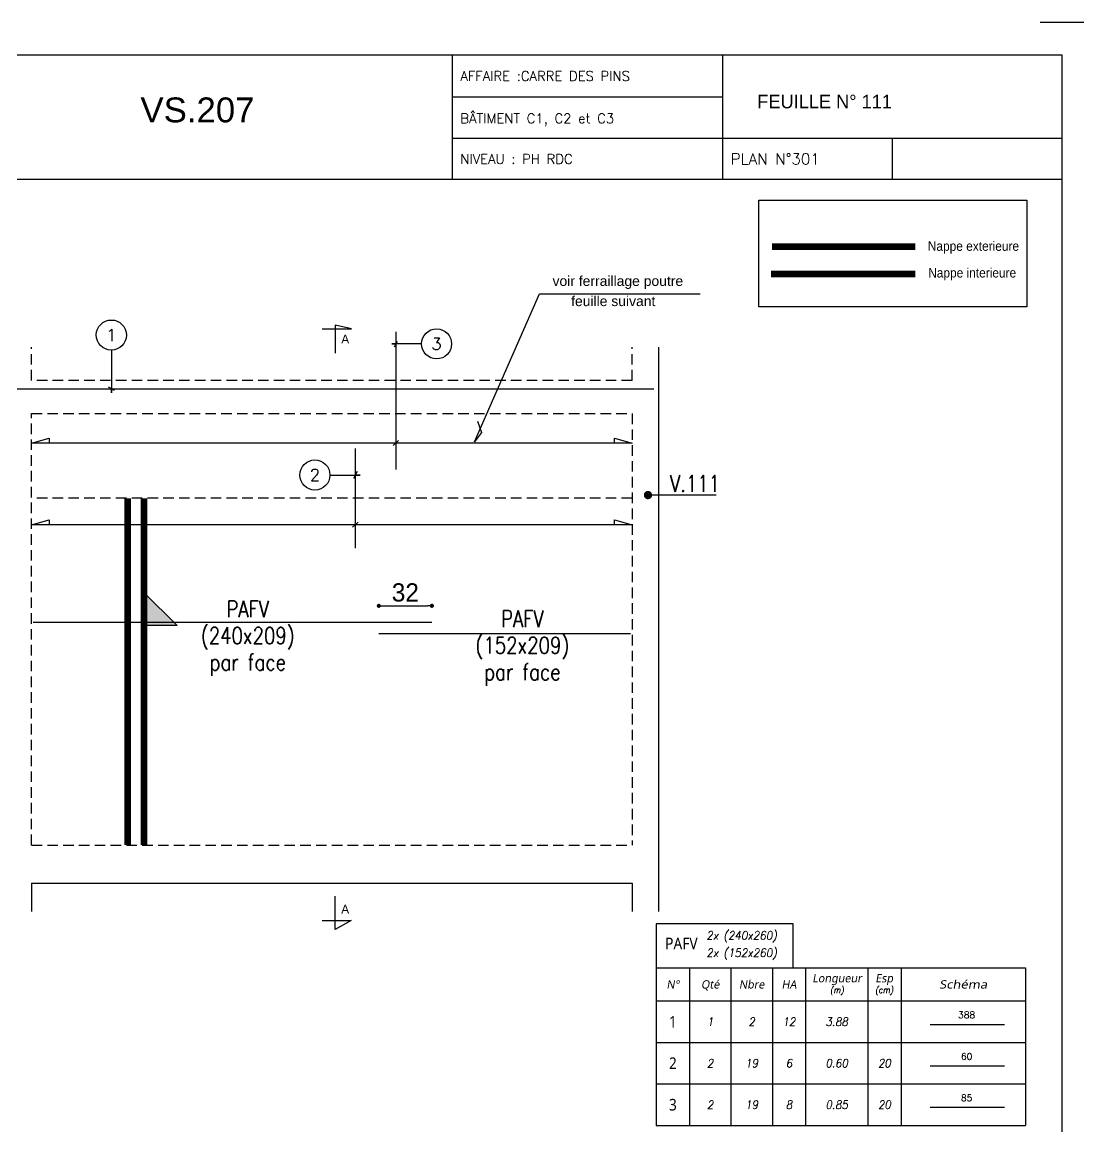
# Model space of a CAD drawing. Header units: metres. Extents: x -5618 to 118954, y -306 to 4637.
# Drawn here: x 113358 to 113995, y 928 to 1594 of the extents above; entities that cross this region are included whole.
import ezdxf
from ezdxf.enums import TextEntityAlignment as Align

# ---------------------------------------------------------------- set-up
doc = ezdxf.new("R2010")
doc.units = ezdxf.units.M
doc.linetypes.add('CACHE', pattern=[9.524999999999999, 6.35, -3.175])
for name, color, linetype in [('COTATION', 1, 'Continuous'), ('GO-CARTOUCHE', 7, 'Continuous'), ('GO-FER-HA', 140, 'Continuous'), ('GO-TEXTE', 9, 'Continuous'), ('GO-TEXTE-FER', 3, 'Continuous'), ('STR_COTATION', 1, 'Continuous'), ('STR_TS', 22, 'Continuous'), ('STR_TS_TXT', 7, 'Continuous'), ('STR_VOI-POT', 6, 'Continuous')]:
    doc.layers.add(name, color=color, linetype=linetype)
doc.layers.add('Kofragna_forma', color=7, linetype='Continuous', lineweight=70)
doc.styles.add('ARIAL', font='ARIAL.TTF')
doc.styles.add('Lucida', font='LSANSI.TTF')
doc.styles.add('schéma', font='simplex.shx')
doc.styles.add('Tableau', font='romans.shx', dxfattribs={"width": 0.9, "oblique": 10})
doc.styles.add('Tableau2', font='trebuc.TTF', dxfattribs={"width": 0.9, "oblique": 10})
doc.styles.add('TEXTE', font='romans.shx')
doc.styles.add('TEXTE TS', font='romans.shx', dxfattribs={"width": 0.7, "oblique": 15})
doc.styles.add('TEXTEBA', font='ARIAL.TTF')
doc.dimstyles.new('COUPE-20', dxfattribs={"dimscale": 0.5, "dimtxt": 22, "dimasz": 5, "dimexe": 0.05, "dimexo": 0, "dimgap": 5, "dimtad": 1, "dimdec": 0, "dimdsep": 46, "dimtxsty": 'Standard', "dimblk1": 'DOT', "dimblk2": 'DOT', "dimsah": 1, "dimcen": 0, "dimdle": 150, "dimclrd": 1, "dimclre": 1, "dimclrt": 7, "dimadec": 0, "dimazin": 0, "dimtfac": 1, "dimtdec": 0, "dimtix": 1, "dimtmove": 2, "dimatfit": 3, "dimldrblk": 'DOT', "dimfxl": 0, "dimtvp": 1, "dimtolj": 1, "dimtzin": 0, "dimarcsym": 0})

# ---------------------------------------------------------------- blocks, each defined once
blk = doc.blocks.new('ime')
at = {"layer": 'COTATION', "const_width": 2.5}
blk.add_lwpolyline([(1.25, 0, -1), (-1.25, 0, -1)], format="xyb", close=True, dxfattribs=at)
at = {"layer": 'COTATION'}
blk.add_lwpolyline([(41.09158464876236, 0), (0, 0)], dxfattribs=at)
at = {"layer": 'COTATION', "color": 7, "style": 'TEXTE TS', "width": 0.8}
blk.add_attdef('NAME', (9.079526555316988, 2), '', height=10, dxfattribs=at)
blk = doc.blocks.new('Barre libre')
at = {"layer": 'GO-TEXTE-FER'}
for p, q in [((0, 0), (0, -1)), ((0, 0), (8.900000000000002, 0)), ((0.8000000000000007, 0), (0.8000000000000007, -1)), ((1.800000000000001, 0), (1.800000000000001, -1)), ((2.800000000000001, 0), (2.800000000000001, -1)), ((3.600000000000001, 0), (3.600000000000001, -1)), ((5.100000000000001, 0), (5.100000000000001, -1)), ((5.900000000000002, 0), (5.900000000000002, -1)), ((8.900000000000002, 0), (8.900000000000002, -1)), ((0, -1), (8.900000000000002, -1))]:
    blk.add_line(p, q, dxfattribs=at)
at = {"layer": 'GO-TEXTE-FER', "color": 1}
blk.add_line((6.602571662135945, -0.562752053263365), (8.393530367494153, -0.562752053263365), dxfattribs=at)
at = {"layer": 'GO-TEXTE-FER', "color": 1, "style": 'Tableau'}
blk.add_attdef('Longueur', text='', height=0.16, dxfattribs=at).set_placement((7.481415956780632, -0.3359449369562739), align=Align.MIDDLE_CENTER)
at = {"layer": 'GO-TEXTE-FER', "style": 'Tableau2', "width": 0.9}
blk.add_attdef('NUMERO', text='', height=0.28, dxfattribs=at).set_placement((0.4000000000000021, -0.5), align=Align.MIDDLE_CENTER)
at = {"layer": 'GO-TEXTE-FER', "style": 'Tableau', "oblique": 10, "width": 0.9}
for tag, p in [('QUANTITE', (1.300000000000001, -0.5)), ('NOMBRE', (2.300000000000001, -0.5)), ('NUANCE', (3.200000000000003, -0.5)), ('LONGUEUR', (4.350000000000001, -0.5)), ('ESPACEMENTS', (5.5, -0.5))]:
    blk.add_attdef(tag, text='', height=0.2, dxfattribs=at).set_placement(p, align=Align.MIDDLE_CENTER)
blk = doc.blocks.new('Désignation')
at = {"layer": 'GO-TEXTE-FER'}
for p, q in [((0, 0.7999999999999998), (8.900000000000002, 0.7999999999999998)), ((0, 0.7999999999999998), (0, 0)), ((0.8000000000000007, 0.7999999999999998), (0.8000000000000007, 0)), ((1.800000000000001, 0.7999999999999998), (1.800000000000001, 0)), ((2.800000000000001, 0.7999999999999998), (2.800000000000001, 0)), ((3.600000000000001, 0.7999999999999998), (3.600000000000001, 0)), ((5.100000000000001, 0.7999999999999998), (5.100000000000001, 0)), ((5.900000000000002, 0.7999999999999998), (5.900000000000002, 0)), ((8.900000000000002, 0.7999999999999998), (8.900000000000002, 0)), ((0, 0), (8.900000000000002, 0))]:
    blk.add_line(p, q, dxfattribs=at)
at = {"layer": 'GO-TEXTE-FER', "style": 'Tableau2', "oblique": 10}
for s, p in [('Longueur', (4.356051620639308, 0.5496028384462006)), ('Esp', (5.494334133658599, 0.5496028384462006)), ('N°', (0.4000000000000004, 0.3999999999999995)), ('Qté', (1.300000000000001, 0.3999999999999995)), ('Nbre', (2.300000000000001, 0.3999999999999995)), ('HA', (3.200000000000001, 0.3999999999999995))]:
    blk.add_text(s, height=0.2, dxfattribs=at).set_placement(p, align=Align.MIDDLE_CENTER)
at = {"layer": 'GO-TEXTE-FER', "color": 7, "style": 'Tableau', "oblique": 10, "width": 0.9}
for s, p in [('(m)', (4.356051620639308, 0.2654942762949544)), ('(cm)', (5.494334133658599, 0.2654942762949544))]:
    blk.add_text(s, height=0.15, dxfattribs=at).set_placement(p, align=Align.MIDDLE_CENTER)
at = {"layer": 'GO-TEXTE-FER', "style": 'Tableau2', "oblique": 10, "width": 1.2}
blk.add_text('Schéma', height=0.2, dxfattribs=at).set_placement((7.400000000000002, 0.3999999999999995), align=Align.MIDDLE_CENTER)
blk = doc.blocks.new('_DOT')
at = {"color": 0, "linetype": 'ByBlock'}
blk.add_line((-0.5, 0), (-1, 0), dxfattribs=at)
at = {"color": 0, "linetype": 'ByBlock', "const_width": 0.5}
blk.add_lwpolyline([(-0.25, 0, 1), (0.25, 0, 1)], format="xyb", close=True, dxfattribs=at)
blk = doc.blocks.new('*D1384')
at = {"layer": 'DEFPOINTS', "color": 0, "linetype": 'ByBlock', "lineweight": -3, "ltscale": 4.5}
for p in [(113604.8982278356, 1241.975009398705), (113604.8982278356, 1232.095149256021, 563.0645382763995), (113572.8982278356, 1225.315875819908, 563.0645382763995)]:
    blk.add_point(p, dxfattribs=at)
at = {"layer": 'STR_COTATION', "color": 1, "linetype": 'ByBlock', "lineweight": -2, "ltscale": 4.5}
for p, q in [((113572.8982278356, 1241.997788052884), (113572.8982278356, 1242.000009398706)), ((113575.3982278356, 1241.975009398705), (113602.3982278356, 1241.975009398705)), ((113604.8982278356, 1241.998690278871), (113604.8982278356, 1242.000009398706))]:
    blk.add_line(p, q, dxfattribs=at)
at = {"layer": 'STR_COTATION', "color": 1, "linetype": 'ByBlock', "lineweight": -2, "ltscale": 4.5, "xscale": 2.5, "yscale": 2.5, "zscale": 2.5, "rotation": 180}
blk.add_blockref('_DOT', (113572.8982278356, 1241.975009398705), dxfattribs=at)
at = {"layer": 'STR_COTATION', "color": 1, "linetype": 'ByBlock', "lineweight": -2, "ltscale": 4.5, "xscale": 2.5, "yscale": 2.5, "zscale": 2.5}
blk.add_blockref('_DOT', (113604.8982278356, 1241.975009398705), dxfattribs=at)
at = {"layer": 'STR_COTATION', "color": 7, "linetype": 'ByBlock', "lineweight": -3, "ltscale": 4.5, "insert": (113588.8982278356, 1249.975009398705), "char_height": 11, "attachment_point": 5}
blk.add_mtext('\\A1;32', dxfattribs=at)
blk = doc.blocks.new('A$C6F247267')
blk.add_hatch(color=256).paths.add_polyline_path([(5.684341886080801e-14, -0.1999999999999886), (-0.1999999999999886, 0), (5.684341886080801e-14, 0)])
blk.add_lwpolyline([(-0.1999999999999886, 0), (5.684341886080801e-14, 0), (5.684341886080801e-14, -0.1999999999999886), (-0.1999999999999886, 0)])
blk = doc.blocks.new('mrega')
at = {"layer": 'STR_TS_TXT', "style": 'TEXTE TS', "width": 0.8}
for tag, p in [('ST10', (14.47619047619082, 0)), ('DIM', (14.47619047619082, -16)), ('NOTE', (14.47619047619082, -32))]:
    blk.add_attdef(tag, text='', height=10, dxfattribs=at).set_placement(p, align=Align.CENTER)

msp = doc.modelspace()

# ---------------------------------------------------------------- linework, layer by layer
for p, q in [((113617.0239769673, 1573.712064894568), (113617.0239769673, 1498.77082165163)), ((113779.9939342928, 1573.739490854972), (113779.9939342928, 1498.77082165163)), ((113617.0239769676, 1548.714564894279), (113779.993934293, 1548.714564894279)), ((113617.0239769676, 1523.71706489434), (113779.993934293, 1523.71706489434)), ((113779.9939342928, 1523.744490854861), (113984.8461852213, 1523.744490854861)), ((113882.3304334583, 1523.744490854861), (113882.3304334583, 1498.77082165163))]:
    msp.add_line(p, q)
for points in [[(113971.5141852216, 1593.710064894123), (114004.8441852215, 1593.710064864787), (114004.8441852215, 1560.380064864596)], [(113984.8461852213, 1498.77082165163), (113034.9411852215, 1498.77082165163)]]:
    msp.add_lwpolyline(points)
msp.add_lwpolyline([(113034.9411852215, 1573.712064894568), (113034.9411852215, 913.7780648944428), (113984.8461852213, 913.7780648944428), (113984.8461852213, 1573.712064894568)], close=True)
at = {"layer": 'COTATION'}
for p, q in [((113581.5129614132, 1338.549330202703, 563.0645382763996), (113584.8680784664, 1341.50002391603, 563.0645382763996)), ((113557.0191123482, 1289.372326412428, 563.0645382763996), (113560.3742294013, 1292.323020125755, 563.0645382763996))]:
    msp.add_line(p, q, dxfattribs=at)
at = {"layer": 'COTATION', "elevation": 563.0645382763996}
for points in [[(113715.0197878241, 1340.024677059366), (113715.0197878241, 1343.024670789106), (113725.5774357812, 1340.024677059366), (113363.6261224979, 1340.024677059367), (113374.183770455, 1343.024670789107), (113374.183770455, 1340.024677059367)], [(113715.0197878241, 1290.847673269091), (113715.0197878241, 1293.84766699883), (113725.5774357812, 1290.847673269091), (113363.6261224979, 1290.847673269091), (113374.183770455, 1293.847666998831), (113374.183770455, 1290.847673269091)]]:
    msp.add_lwpolyline(points, dxfattribs=at)
at = {"layer": 'GO-FER-HA', "elevation": 563.0645382763996}
for points in [[(113411.6248347616, 1396.087361688792, -512.322006256741), (113411.6955454397, 1396.087085647761), (113411.6955454397, 1370.344905830604), (113411.6955454397, 1372.744905830511), (113413.3926017146, 1371.847849555812), (113409.9984891649, 1373.6419621055)], [(113598.6582362849, 1399.896138930146, -512.322006256741), (113598.6579602439, 1399.825428252027), (113580.7904958678, 1399.825428252024), (113583.1904958677, 1399.825428252024), (113582.293439593, 1398.128371977163), (113584.0875521427, 1401.522484526887)]]:
    msp.add_lwpolyline(points, format="xyb", dxfattribs=at)
msp.add_lwpolyline([(113543.4532560042, 1320.797629441569), (113561.6966468441, 1320.797629441569), (113558.6966468441, 1320.797629441569), (113559.8179671877, 1322.918949785124), (113557.5753265005, 1318.676309098007)], dxfattribs=at)
at = {"layer": 'GO-FER-HA'}
msp.add_circle((113534.3964933694, 1320.797629441569, 563.0645382763996), 9.05676263485475, dxfattribs=at)
at = {"layer": 'GO-TEXTE', "color": 2}
msp.add_lwpolyline([(113632.3072924261, 1353.303666283733), (113634.8106236488, 1346.483153249188), (113630.5825798732, 1340.781492611972), (113669.8077893052, 1430.020430176912), (113766.5767514135, 1430.020430176912)], dxfattribs=at)
at = {"layer": 'GO-TEXTE', "elevation": 563.0645382763996, "flags": 128}
for points in [[(113538.7122766664, 1408.859442942744), (113556.3600162732, 1408.853324538396), (113546.6837982684, 1411.136735458186), (113546.6768915689, 1394.215261150807)], [(113538.6885987369, 1052.279953780781), (113556.3363394042, 1052.279953780781), (113546.6582902427, 1046.999897886381), (113546.6582902427, 1066.921373391023)]]:
    msp.add_lwpolyline(points, dxfattribs=at)
at = {"layer": 'GO-TEXTE-FER'}
msp.add_lwpolyline([(113740.1412390031, 1023.85296863352), (113822.6412390031, 1023.85296863352), (113822.6412390031, 1050.284956596548), (113740.1412390031, 1050.284956596548)], close=True, dxfattribs=at)
at = {"layer": 'Kofragna_forma', "linetype": 'CACHE', "lineweight": -3}
for p, q in [((113363.6261224979, 1377.790160743216, 563.0645382763996), (113363.6261224979, 1397.790160743214, 563.0645382763996)), ((113725.5774357812, 1377.790160743216, 563.0645382763996), (113725.5774357812, 1397.790160743216, 563.0645382763996)), ((113725.5774357812, 1377.790160743216, 563.0645382763996), (113363.6261269031, 1377.790160743216, 563.0645382763996)), ((113363.6261224979, 1097.787660743136, 563.0645382763996), (113363.6261224979, 1357.787660743135, 563.0645382763996)), ((113363.6261269031, 1357.787660743135, 563.0645382763996), (113725.5774357812, 1357.787660743135, 563.0645382763996)), ((113725.5774357812, 1357.787660743135, 563.0645382763996), (113725.5774357812, 1097.787660743135, 563.0645382763996)), ((113725.5774357812, 1306.790160743216, 563.0645382763996), (113363.6261269031, 1306.790160743216, 563.0645382763996)), ((113363.6261224979, 1097.787660743136, 563.0645382763996), (113725.5774357812, 1097.787660743135, 563.0645382763996))]:
    msp.add_line(p, q, dxfattribs=at)
at = {"layer": 'Kofragna_forma', "color": 4, "lineweight": -3}
for p, q in [((113741.6749357813, 1057.787660743135, 563.0645382763996), (113741.6749357813, 1397.790160743216, 563.0645382763996)), ((113363.6261224979, 1074.787660743136, 563.0645382763996), (113725.5774357812, 1074.787660743135, 563.0645382763996)), ((113363.6261224979, 1074.787660743136, 563.0645382763996), (113363.6261224979, 1057.787660743136, 563.0645382763996)), ((113725.5774357812, 1074.787660743135, 563.0645382763996), (113725.5774357812, 1057.787660743135, 563.0645382763996))]:
    msp.add_line(p, q, dxfattribs=at)
at = {"layer": 'STR_TS', "color": 3}
for p, q in [((113364.6261224979, 1232.09514925602, 563.0645382763996), (113604.8982278356, 1232.095149256021, 563.0645382763995)), ((113572.8982278356, 1225.315875819908, 563.0645382763995), (113724.5774357812, 1225.315875819908, 563.0645382763996))]:
    msp.add_line(p, q, dxfattribs=at)
at = {"layer": 'STR_TS', "color": 7}
msp.add_lwpolyline([(113801.9362850834, 1486.445730273484), (113963.4800226024, 1486.445730273484), (113963.4800226024, 1422.160350701324), (113801.9362850834, 1422.160350701324)], close=True, dxfattribs=at)
at = {"layer": 'STR_TS', "linetype": 'CACHE', "ltscale": 2, "const_width": 4}
msp.add_lwpolyline([(113896.3562471806, 1458.451324364585), (113809.7983660685, 1458.451324364585)], dxfattribs=at)
at = {"layer": 'STR_TS', "const_width": 4}
msp.add_lwpolyline([(113896.3562471806, 1441.996368096392), (113809.2368900073, 1441.996368096392)], dxfattribs=at)
at = {"layer": 'STR_TS', "linetype": 'ByBlock', "ltscale": 2, "const_width": 4, "elevation": 563.0645382763996}
msp.add_lwpolyline([(113421.6293628355, 1097.790160743217), (113421.6293628355, 1306.790160743216)], dxfattribs=at)
at = {"layer": 'STR_TS', "linetype": 'CACHE', "ltscale": 2, "const_width": 4, "elevation": 563.0645382763996}
msp.add_lwpolyline([(113431.3573797721, 1097.790160743217), (113431.3573797722, 1306.790160743216)], dxfattribs=at)
at = {"layer": 'STR_VOI-POT'}
for p, q in [((113583.1904929726, 1407.017451142275, 563.0645382763996), (113583.1905263833, 1324.01745114228, 563.0645382763996)), ((113350.6261154348, 1372.74490583051, 563.0645382763996), (113738.6749357813, 1372.744905830513, 563.0645382763996)), ((113558.6966543278, 1336.790121487805, 563.0645382763996), (113558.6966759377, 1276.790199998626, 563.0645382763996))]:
    msp.add_line(p, q, dxfattribs=at)

# ---------------------------------------------------------------- block references
at = {"layer": 'COTATION'}
ref = msp.add_blockref('ime', (113735.1338191238, 1308.689310441572, 563.0645382763996), dxfattribs=at)
ref.add_attrib('NAME', 'V.111', (113748.4038218696, 1310.689310441572, 563.0645382763996), dxfattribs={"color": 7, "height": 10, "style": 'TEXTE TS', "width": 0.8})
at = {"layer": 'GO-FER-HA', "xscale": 25, "yscale": 25, "zscale": 25}
msp.add_blockref('Désignation', (113740.1412390031, 1003.85296863352), dxfattribs=at)
at = {"layer": 'GO-TEXTE-FER', "xscale": 25, "yscale": 25, "zscale": 25}
for p, values in [((113740.1412390031, 1003.85296863352), {'NUMERO': '1', 'QUANTITE': '1', 'NOMBRE': '2', 'NUANCE': '12', 'Longueur': '388', 'LONGUEUR': '3.88'}), ((113740.1412390031, 978.8529686335199), {'NUMERO': '2', 'QUANTITE': '2', 'NOMBRE': '19', 'NUANCE': '6', 'Longueur': '60', 'LONGUEUR': '0.60', 'ESPACEMENTS': '20'}), ((113740.1412390031, 953.8529686335199), {'NUMERO': '3', 'QUANTITE': '2', 'NOMBRE': '19', 'NUANCE': '8', 'Longueur': '85', 'LONGUEUR': '0.85', 'ESPACEMENTS': '20'})]:
    msp.add_blockref('Barre libre', p, dxfattribs=at).add_auto_attribs(values)
at = {"layer": 'STR_TS', "xscale": 100, "yscale": 100, "zscale": 100, "rotation": 180}
msp.add_blockref('A$C6F247267', (113431.3573797721, 1230.097649313926, 585.601728056015), dxfattribs=at)
at = {"layer": 'STR_TS_TXT'}
for p, values in [((113479.4547015136, 1235.050931075293), {'NOTE': 'par face', 'ST10': 'PAFV', 'DIM': '(240x209)'}), ((113644.9732754202, 1229.184694086721), {'NOTE': 'par face', 'ST10': 'PAFV', 'DIM': '(152x209)'})]:
    msp.add_blockref('mrega', p, dxfattribs=at).add_auto_attribs(values)

# ---------------------------------------------------------------- texts
for s, height, style, p in [('AFFAIRE :CARRE DES PINS', 5.832750000000001, 'schéma', (113622.0234769677, 1558.296939894394)), ('VS.207', 15, 'ARIAL', (113429.2445900419, 1533.295361807017)), ('BÂTIMENT C1, C2 et C3', 5.832750000000001, 'schéma', (113622.023476968, 1532.743939864751)), ('NIVEAU : PH RDC', 5.832750000000001, 'schéma', (113622.0234769675, 1508.3019399242)), ('PLAN N°301', 6.665999999999999, 'schéma', (113784.9934342932, 1507.885314864758))]:
    msp.add_text(s, height=height, dxfattribs=dict(style=style)).set_placement(p)
at = {"linetype": 'ByBlock', "lineweight": -3, "ltscale": 4.5}
msp.add_text('FEUILLE N° 111', height=8.2, dxfattribs=at).set_placement((113800.9939342928, 1541.744490854861))
at = {"layer": 'GO-CARTOUCHE', "color": 2, "style": 'TEXTEBA', "width": 0.9}
for s, p in [('Nappe exterieure', (113931.2939171166, 1455.897458991665)), ('Nappe interieure', (113930.5254959145, 1439.806685332489))]:
    msp.add_text(s, height=5.702400000000001, dxfattribs=at).set_placement(p, align=Align.CENTER)
at = {"layer": 'GO-FER-HA', "style": 'TEXTE'}
msp.add_text('1', height=7.199999999999999, dxfattribs=at).set_placement((113411.6955454398, 1405.143848282732, 563.0645382763996), align=Align.MIDDLE_CENTER)
for s, rotation, p in [('3', 359.9999999999479, (113607.7147228787, 1399.825428252007, 657.0645382763997)), ('2', 359.9999999999544, (113534.3964933693, 1320.797629441802, 657.0645382763997))]:
    msp.add_text(s, height=7.199999999999999, rotation=rotation, dxfattribs=at).set_placement(p, align=Align.MIDDLE_CENTER)
at = {"layer": 'GO-TEXTE', "lineweight": -3, "style": 'ARIAL'}
for s, p in [('voir ferraillage poutre', (113677.6077663869, 1434.715848652297)), ('feuille suivant ', (113688.7959688865, 1422.579992349784))]:
    msp.add_text(s, height=6, dxfattribs=at).set_placement(p)
at = {"layer": 'GO-TEXTE', "linetype": 'Continuous', "style": 'Lucida'}
for rotation, p in [(359.9819333185179, (113550.2940656841, 1400.062667214309, 563.0645382763996)), (0.001797547041295644, (113550.2734368672, 1056.550242726306, 563.0645382763996))]:
    msp.add_text('A', height=5.319999999999999, rotation=rotation, dxfattribs=at).set_placement(p)
at = {"layer": 'GO-TEXTE-FER', "style": 'Tableau', "oblique": 10, "width": 0.9}
for s, p in [('2x (240x260)', (113770.3211717412, 1040.814724228401)), ('2x (152x260)', (113770.3211717412, 1030.36815773323))]:
    msp.add_text(s, height=5.056179772500054, dxfattribs=at).set_placement(p)
at = {"layer": 'GO-TEXTE-FER', "style": 'Tableau2', "width": 0.9}
msp.add_attdef('PAFV', text='1', height=7.078651681500075, dxfattribs=at).set_placement((113755.2798998761, 1038.484766985711), align=Align.MIDDLE_CENTER)

# ---------------------------------------------------------------- dimensions: what is measured, and where the dimension line sits
at = {"layer": 'STR_COTATION', "linetype": 'ByBlock', "lineweight": -3, "ltscale": 4.5}
dim = msp.add_linear_dim(base=(113604.8982278356, 1241.975009398705), p1=(113572.8982278356, 1225.315875819908, 563.0645382763995), p2=(113604.8982278356, 1232.095149256021, 563.0645382763995), dimstyle='COUPE-20', override={"dimfxl": 0.1}, dxfattribs=at)
dim.commit()
dim.dimension.update_dxf_attribs({"geometry": '*D1384', "text_midpoint": (113588.8982278356, 1249.975009398705)})

doc.saveas('drawing.dxf')
